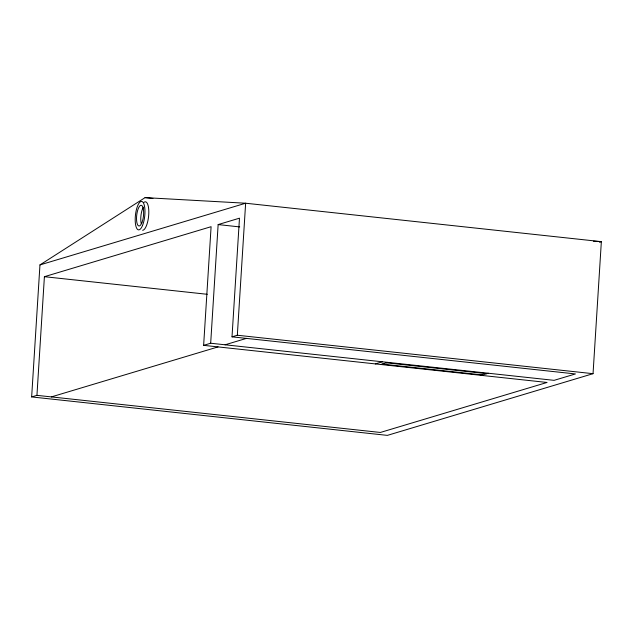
<?xml version="1.0" encoding="UTF-8"?>
<svg xmlns="http://www.w3.org/2000/svg" width="633" height="633" viewBox="0 0 633 633"><rect width="100%" height="100%" fill="white"/><g stroke="black" fill="none" stroke-linecap="round" stroke-linejoin="round"><path stroke-width="0.95" d="M31.65 396.931L39.958 264.918L145.084 197.623L245.636 203.225L601.35 241.664L593.042 373.684L387.364 435.377L31.65 396.931L36.943 395.348L380.354 432.458L547.047 382.459L203.636 345.349L211.098 226.693L44.405 276.692L36.943 395.348M210.678 343.236L218.14 224.58L239.48 218.179L232.01 336.835L575.429 373.945L554.089 380.346L210.678 343.236L203.636 345.349M232.01 336.835L237.328 335.237L245.636 203.225L39.958 264.918M51.36 396.907L218.053 346.9M225.087 344.795L246.427 338.394M599.467 242.233L601.35 241.664L593.461 241.228M375.345 363.904L382.379 361.791M380.837 364.497L387.879 362.385M481.207 375.345L488.249 373.233M145.084 197.623L152.949 198.469M218.14 224.58L239.725 226.915M44.405 276.692L207.284 294.298M237.328 335.237L593.042 373.684M386.454 362.812L486.824 373.66M382.15 364.102L482.52 374.95M143.968 202.346A14.322 4.668 -83.8 0 1 148.771 213.97A14.322 4.668 -83.8 0 1 142.631 230.293M141.214 223.536A10.421 3.402 -83.8 0 1 143.414 207.189M142.496 225.546A14.322 4.668 -83.8 0 0 142.56 201.816A14.322 4.668 -83.8 0 0 135.193 219.532A14.322 4.668 -83.8 0 0 142.496 225.546M141.839 222.848A10.421 3.402 -83.8 0 0 141.887 205.575A10.421 3.402 -83.8 0 0 136.522 218.472A10.421 3.402 -83.8 0 0 141.839 222.848"/></g></svg>
